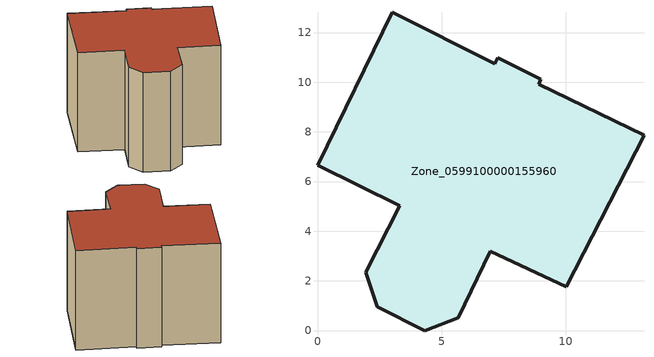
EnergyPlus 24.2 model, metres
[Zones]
Zone_0599100000155960
 floor ground (C_G): 4.31,0 2.4,0.96 1.94,2.35 3.31,5.02 0,6.65 3.01,12.81 7.13,10.74 7.25,10.98 9,10.13 8.91,9.92 13.15,7.87 10.02,1.77 6.95,3.19 5.67,0.51 z0
 wall outside (C_F): 8.91,9.92 9,10.13 7.25,10.98 7.13,10.74 3.01,12.81 0,6.65 3.31,5.02 1.94,2.35 2.4,0.96 4.31,0 5.67,0.51 6.95,3.19 10.02,1.77 13.15,7.87 8.91,9.92 z0:8.59
 roof outside (C_R): 10.02,1.77 13.15,7.87 8.91,9.92 9,10.13 7.25,10.98 7.13,10.74 3.01,12.81 0,6.65 3.31,5.02 1.94,2.35 2.4,0.96 4.31,0 5.67,0.51 6.95,3.19 z8.59
[BUILDING]
Pand.0599100000155960: North Axis=0; Terrain=City; Loads Convergence Tolerance Value=0.04; Temperature Convergence Tolerance Value=0.4; Solar Distribution=FullExterior; Maximum Number of Warmup Days=25; Minimum Number of Warmup Days=1
[Site:Location]
Rotterdam.The.Hague.AP_ZH_NLD Design_Conditions: Latitude=51.96; Longitude=4.45; Time Zone=1; Elevation=-4.5
[SITE:GROUNDTEMPERATURE:BUILDINGSURFACE]
18, 18, 18, 18, 18, 18, 18, 18, 18, 18, 18, 18
[MATERIAL] Thermal Absorptance=0.9; Solar Absorptance=0.7; Visible Absorptance=0.7
Name | Roughness | Thickness | Conductivity | Density | Specific Heat
G.TC.1946 | MediumSmooth | 0.15 | 1 | 540 | 1210
F.TC.1946 | Rough | 0.3 | 0.857143 | 1920 | 840
R.TC.1946 | MediumRough | 0.2 | 0.909091 | 1500 | 1000
[CONSTRUCTION]
C_G: G.TC.1946
C_F: F.TC.1946
C_R: R.TC.1946
[ZONE]
Zone_0599100000155960: Type=1; Multiplier=1; Ceiling Height=Autocalculate; Volume=Autocalculate; Floor Area=autocalculate; Part of Total Floor Area=Yes
[ZONEINFILTRATION:DESIGNFLOWRATE]
Infil_Zone_0599100000155960: Zone or ZoneList or Space or SpaceList=Zone_0599100000155960; Schedule=AlwaysOn; Design Flow Rate Calculation Method=Flow/Area; Flow Rate per Floor Area=0.003; Constant Term Coefficient=1; Temperature Term Coefficient=0; Velocity Term Coefficient=0; Velocity Squared Term Coefficient=0
[HVACTEMPLATE:ZONE:IDEALLOADSAIRSYSTEM]
Zone_0599100000155960: Maximum Heating Supply Air Temperature=50; Minimum Cooling Supply Air Temperature=13; Maximum Heating Supply Air Humidity Ratio=0.0156; Minimum Cooling Supply Air Humidity Ratio=0.0077; Heating Limit=NoLimit; Cooling Limit=NoLimit; Dehumidification Control Type=ConstantSensibleHeatRatio; Cooling Sensible Heat Ratio=0.7; Dehumidification Setpoint=60; Humidification Control Type=None; Humidification Setpoint=30; Outdoor Air Method=None; Outdoor Air Flow Rate per Person=0.00944; Outdoor Air Flow Rate per Zone Floor Area=0; Outdoor Air Flow Rate per Zone=0; Demand Controlled Ventilation Type=None; Outdoor Air Economizer Type=NoEconomizer; Heat Recovery Type=None; Sensible Heat Recovery Effectiveness=0.7; Latent Heat Recovery Effectiveness=0.65
[ZONECONTROL:THERMOSTAT]
ThermostatControl_Zone_0599100000155960: Zone or ZoneList=Zone_0599100000155960; Control Type Schedule=DualSetpointControlType; Control 1=Thermostat_Zone_0599100000155960; Temperature Difference Between Cutout And Setpoint=0
[THERMOSTATSETPOINT:DUALSETPOINT]
Thermostat_Zone_0599100000155960: Heating Setpoint Temperature Schedule=HeatingSetpoint_Zone_0599100000155960; Cooling Setpoint Temperature Schedule=CoolingSetpoint_Zone_0599100000155960
[SCHEDULE:COMPACT]
HeatingSetpoint_Zone_0599100000155960: Through: 12/31, For: AllDays, Until: 24:00, 21
CoolingSetpoint_Zone_0599100000155960: Through: 12/31, For: AllDays, Until: 24:00, 24
DualSetpointControlType: Through: 12/31, For: AllDays, Until: 24:00, 4
AlwaysOn: Through: 12/31, For: AllDays, Until: 24:00, 1
